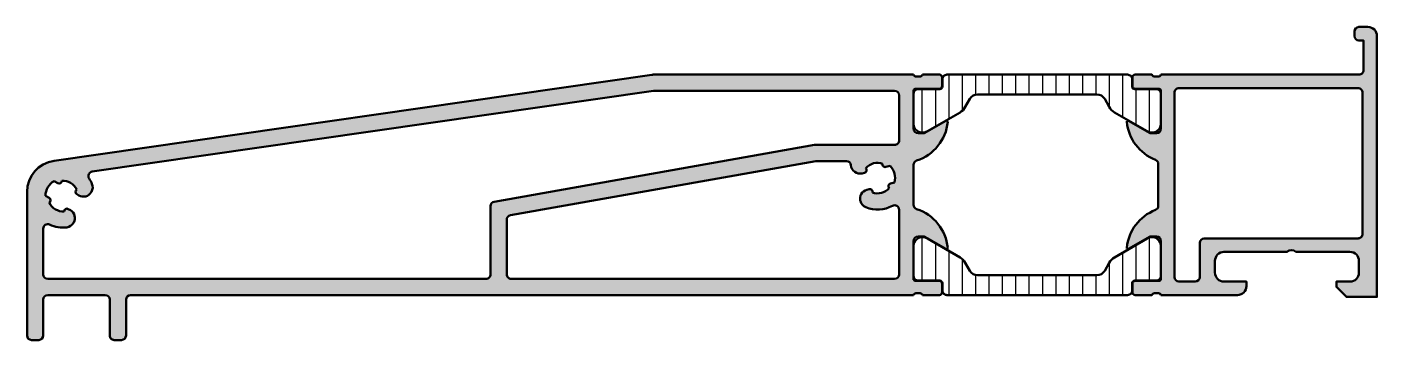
# Model space of a CAD drawing. Extents: x -150 to 0, y -30 to 5.
import ezdxf

# ---------------------------------------------------------------- set-up
doc = ezdxf.new("R2010")
doc.units = 0
for name, color, linetype, lineweight in [('0S-Alu contour', 7, 'Continuous', 50), ('0S-Alu hatch', 252, 'Continuous', 25), ('0S-Plastic contour', 254, 'Continuous', 50), ('0S-Plastic hatch', 253, 'Continuous', 25)]:
    doc.layers.add(name, color=color, linetype=linetype, lineweight=lineweight)
pattern_1 = [(90, (0, 0), (-1.4859, 0), [])]

# ---------------------------------------------------------------- blocks, each defined once
blk = doc.blocks.new('461240__6BEDEA1A_51B6_40EF_BDD7_EE88E86BAAE8_')
at = {"layer": '0S-Alu hatch'}
h = blk.add_hatch(color=256, dxfattribs=at)
edge = h.paths.add_edge_path()
edge.add_line((-146.9984577420359, -9.568123279429434), (-80.57083831437171, -0.0101924265281213))
edge.add_ellipse((-80.42842010236294, -0.9999990000004999), major_axis=(-1.000000000000454, 0), ratio=1, start_angle=269.9999999999072, end_angle=278.1878020118117, ccw=False)
edge.add_line((-80.42842010236132, 9.999999543e-07), (-51.49999400000001, 9.999999477e-07))
edge.add_arc((-51.23245075458815, 0.0788680223173302), 0.2789254297741962, 196.4245856319568, 271.1624791642846)
edge.add_line((-51.22679199999993, -0.2000000000000921), (-50.77319800000008, -0.2000000000000952))
edge.add_arc((-50.76753734052301, 0.0788680956431449), 0.2789255417372218, 268.8371299271109, 343.575405444643)
edge.add_line((-50.499994, 9.999999462e-07), (-48.6199829999914, 9.999999477e-07))
edge.add_ellipse((-48.6199829999914, -0.2999990000000068), major_axis=(-0.2999999999999545, 0), ratio=1, start_angle=180, end_angle=270, ccw=False)
edge.add_line((-48.31998299999145, -0.2999990000000068), (-48.31998299999145, -1.279973319042763))
edge.add_ellipse((-48.61998299999145, -1.279973319042824), major_axis=(-0.3000000000000043, 0), ratio=1, start_angle=90, end_angle=180, ccw=False)
edge.add_line((-48.61998299999145, -1.579973319042828), (-51.29999367278378, -1.579973319042832))
edge.add_arc((-51.29999367278376, -1.779973319042774), 0.1999999999999424, 90.00000000000612, 180.0001041778787)
edge.add_line((-51.49999367278336, -1.77997368267996), (-51.49999399999978, -5.999999000000055))
edge.add_arc((-50.99999399999992, -5.999999000000197), 0.4999999999998579, 180, 270)
edge.add_line((-50.99999399999992, -6.499999000000055), (-50.29999399999973, -6.499999000000055))
edge.add_line((-50.29999399999973, -6.499999000000055), (-47.9071736769722, -5.118503542377705))
edge.add_ellipse((-47.83811378464803, -5.23811878464836), major_axis=(-0.1381197846482983, 0), ratio=1, start_angle=172.2975625058981, end_angle=300.0000000000063, ccw=False)
edge.add_ellipse((-52.67946501945315, -4.790500396664466), major_axis=(-5.000000000001061, 0), ratio=1, start_angle=107.77972542672089, end_angle=174.6507719903816, ccw=False)
edge.add_arc((-50.99999400000051, -10.02780667898388), 0.4999999999992827, 107.7797254267082, 180)
edge.add_line((-51.49999399999979, -10.02780667898388), (-51.49999399999979, -14.47219132101594))
edge.add_arc((-50.99999400000175, -14.47219132101333), 0.4999999999980389, 180, 252.2202745735873)
edge.add_ellipse((-52.67946501945445, -19.70949760333251), major_axis=(-5.000000000002089, 0), ratio=1, start_angle=185.3492280095866, end_angle=252.2202745732481, ccw=False)
edge.add_ellipse((-47.83811378464815, -19.26187921535126), major_axis=(-0.1381197846483917, 0), ratio=1, start_angle=59.99999999996089, end_angle=187.7024374940804, ccw=False)
edge.add_line((-47.90717367697243, -19.38149445762195), (-50.29999399999951, -17.9999989999996))
edge.add_line((-50.29999399999951, -17.9999989999996), (-50.99999400000024, -17.99999899999983))
edge.add_arc((-50.99999400000019, -18.49999899999943), 0.4999999999996021, 90.00000000000651, 180)
edge.add_line((-51.49999399999979, -18.49999899999943), (-51.49999367278337, -22.72002431731966))
edge.add_arc((-51.29999367278376, -22.72002468095688), 0.1999999999999426, 179.9998958221212, 270)
edge.add_line((-51.29999367278376, -22.92002468095683), (-48.6199829999914, -22.92002468095683))
edge.add_ellipse((-48.6199829999914, -23.22002468095678), major_axis=(-0.299999999999951, 0), ratio=1, start_angle=180, end_angle=270.00000000000136, ccw=False)
edge.add_line((-48.31998299999145, -23.22002468095678), (-48.31998299999145, -24.19999899999954))
edge.add_ellipse((-48.61998299999147, -24.1999989999996), major_axis=(-0.3000000000000114, 0), ratio=1, start_angle=90, end_angle=180, ccw=False)
edge.add_line((-48.61998299999147, -24.49999899999961), (-50.49999400000001, -24.49999899999961))
edge.add_arc((-50.76753734052302, -24.5788660956428), 0.2789255417372205, 16.42459455535674, 91.16287007288908)
edge.add_line((-50.77319800000009, -24.29999799999956), (-51.22679199999993, -24.29999799999956))
edge.add_arc((-51.23245075458812, -24.57886602231725), 0.2789254297744579, 88.83752083572382, 163.5754143680521)
edge.add_line((-51.49999400000024, -24.49999899999983), (-138.4999939999998, -24.49999899999981))
edge.add_arc((-138.4999939999998, -24.99999899999981), 0.5, 90, 180)
edge.add_line((-138.9999939999998, -24.99999899999981), (-138.9999939999998, -28.99999899999981))
edge.add_ellipse((-139.4999939999998, -28.99999899999981), major_axis=(-0.5, 0), ratio=1, start_angle=90, end_angle=180, ccw=False)
edge.add_line((-139.4999939999998, -29.49999899999981), (-140.2999939999997, -29.49999899999981))
edge.add_ellipse((-140.2999939999998, -28.99999899999976), major_axis=(-0.500000000000057, 0), ratio=1, start_angle=0, end_angle=90.00000000000648, ccw=False)
edge.add_line((-140.7999939999998, -28.99999899999976), (-140.7999939999998, -24.99999899999981))
edge.add_arc((-141.2999939999998, -24.99999899999981), 0.5, 0, 90)
edge.add_line((-141.2999939999998, -24.49999899999981), (-147.6999939999998, -24.49999899999981))
edge.add_arc((-147.6999939999998, -24.99999899999981), 0.5, 90, 180)
edge.add_line((-148.1999939999998, -24.99999899999981), (-148.1999939999998, -28.99999899999981))
edge.add_ellipse((-148.6999939999998, -28.99999899999981), major_axis=(-0.5, 0), ratio=1, start_angle=90, end_angle=180, ccw=False)
edge.add_line((-148.6999939999998, -29.49999899999981), (-149.4999939999998, -29.49999899999981))
edge.add_ellipse((-149.4999939999998, -28.99999899999982), major_axis=(-0.4999999999999929, 0), ratio=1, start_angle=0, end_angle=90, ccw=False)
edge.add_line((-149.9999939999998, -28.99999899999982), (-149.9999939999998, -13.0324462865805))
edge.add_ellipse((-146.4999939999997, -13.03244628658042), major_axis=(-3.500000000000056, 0), ratio=1, start_angle=278.1878020119058, end_angle=360, ccw=False)
edge = h.paths.add_edge_path()
edge.add_ellipse((-97.99999399999994, -14.61874573914555), major_axis=(-0.500000000000071, 0), ratio=1, start_angle=280.0802793846718, end_angle=360, ccw=False)
edge.add_line((-98.0875079299442, -14.12646399860891), (-62.4999940000007, -7.799998999999892))
edge.add_line((-62.4999940000007, -7.799998999999892), (-53.5999939999997, -7.799998999999669))
edge.add_arc((-53.59999399999965, -7.299998999999939), 0.49999999999973, 269.9999999999951, 360)
edge.add_line((-53.09999399999992, -7.299998999999939), (-53.09999399999991, -2.299998999999782))
edge.add_arc((-53.59999400000003, -2.299998999999669), 0.5000000000001137, 0, 90)
edge.add_line((-53.59999400000003, -1.799998999999555), (-80.3353740354321, -1.799999000000116))
edge.add_arc((-80.33537403543357, -2.299998999987565), 0.4999999999874483, 89.99999999983064, 98.18780201173448)
edge.add_line((-80.40658314143548, -1.805095713263928), (-142.7502828273975, -10.77541221484094))
edge.add_arc((-142.6790737213925, -11.27031550157693), 0.500000000000127, 98.1878020118907, 213.8776210251154)
edge.add_ellipse((-145.9999939999995, -13.49999899999909), major_axis=(-3.499999999999822, 0), ratio=1, start_angle=203.1301023541496, end_angle=213.8776210251214, ccw=False)
edge.add_ellipse((-143.7009558943227, -12.51794819243068), major_axis=(-0.9999999999998745, 0), ratio=1, start_angle=150.0000000000071, end_angle=203.1301023541616, ccw=False)
edge.add_line((-142.8349304905383, -13.01794819243051), (-142.8599304905383, -13.06124946261972))
edge.add_ellipse((-143.7259558943229, -12.56124946262001), major_axis=(-0.9999999999999865, 0), ratio=1, start_angle=60.000000000018304, end_angle=150.0000000000187, ccw=False)
edge.add_line((-144.2259558943226, -13.42727486640459), (-144.4643338282196, -13.28964730210012))
edge.add_ellipse((-144.3143338282196, -13.02983968096483), major_axis=(-0.2999999999999582, 0), ratio=1, start_angle=-59.93779641126201, end_angle=60.0000000000004, ccw=False)
edge.add_arc((-145.9999939999994, -13.49999899999964), 1.699999999999977, 25.42291838805448, 94.57708161194707)
edge.add_ellipse((-146.4356541717792, -11.80509480957326), major_axis=(-0.2999999999999052, 0), ratio=1, start_angle=59.99999999998852, end_angle=179.9377964112508, ccw=False)
edge.add_line((-146.5856541717792, -12.06490243070847), (-146.9997821203747, -11.82580554810798))
edge.add_arc((-145.9999939999994, -13.49999899999962), 1.950000000000095, 120.8446345737161, 179.1553654262833)
edge.add_line((-147.9497821203747, -13.47125381529852), (-147.5356541717792, -13.71035069789926))
edge.add_ellipse((-147.6856541717792, -13.9701583190345), major_axis=(-0.2999999999998948, 0), ratio=1, start_angle=120.06220358873881, end_angle=239.99999999999972, ccw=False)
edge.add_arc((-145.9999939999997, -13.49999899999953), 1.699999999999792, 205.4229183880615, 274.5770816119533)
edge.add_ellipse((-145.5643338282197, -15.1949031904258), major_axis=(-0.2999999999999904, 0), ratio=1, start_angle=239.9999999999664, end_angle=359.937796411239, ccw=False)
edge.add_line((-145.4143338282196, -14.93509556929056), (-145.1759558943228, -15.0727231335948))
edge.add_ellipse((-145.6759558943228, -15.93874853737922), major_axis=(-0.999999999999985, 0), ratio=1, start_angle=149.9999999999995, end_angle=239.9999999999995, ccw=False)
edge.add_line((-144.8099304905383, -16.43874853737922), (-144.8349304905383, -16.48204980756831))
edge.add_ellipse((-145.7009558943227, -15.98204980756836), major_axis=(-0.9999999999999587, 0), ratio=1, start_angle=96.86989764584632, end_angle=150.000000000002, ccw=False)
edge.add_ellipse((-145.9999939999993, -13.49999899999965), major_axis=(-3.499999999999778, 0), ratio=1, start_angle=64.84933658744927, end_angle=96.86989764584371, ccw=False)
edge.add_arc((-147.6999939999996, -17.12077239804583), 0.5000000000002056, 64.84933658746662, 180)
edge.add_line((-148.1999939999998, -17.12077239804583), (-148.1999939999998, -22.19999899999974))
edge.add_arc((-147.6999939999997, -22.19999899999981), 0.5000000000001421, 180, 270)
edge.add_line((-147.6999939999997, -22.69999899999996), (-98.99999400000002, -22.69999899999975))
edge.add_arc((-98.99999399999984, -22.19999899999994), 0.4999999999998153, 269.9999999999789, 360)
edge.add_line((-98.49999400000002, -22.19999899999994), (-98.49999400000002, -14.61874573914547))
edge = h.paths.add_edge_path()
edge.add_line((-56.92888479473936, -10.89935676313308), (-57.19476083228096, -10.97059803267876))
edge.add_ellipse((-57.45357987738339, -10.00467220638968), major_axis=(-0.9999999999999856, 0), ratio=1, start_angle=3.6436707599423244, end_angle=104.99999999999471, ccw=False)
edge.add_arc((-58.9505477469182, -10.09999899999971), 0.499999999999864, 3.643670759979963, 90)
edge.add_line((-58.9505477469182, -9.599998999999846), (-62.34124364970807, -9.599998999999963))
edge.add_line((-62.34124364970807, -9.599998999999963), (-96.2875079299439, -15.63469569798251))
edge.add_arc((-96.19999399999942, -16.12697743851923), 0.5000000000001844, 100.0802793846959, 180)
edge.add_line((-96.6999939999996, -16.12697743851929), (-96.69999399999995, -22.19999899999971))
edge.add_arc((-96.1999939999999, -22.19999899999971), 0.5000000000000427, 180, 270.0000000000081)
edge.add_line((-96.19999399999983, -22.69999899999975), (-53.59999399999981, -22.69999899999988))
edge.add_arc((-53.59999399999981, -22.19999899999999), 0.4999999999998864, 270, 360)
edge.add_line((-53.09999399999992, -22.19999900000011), (-53.09999399999992, -15.01994218135943))
edge.add_arc((-53.59999399999992, -15.01994218135943), 0.4999999999999929, 0, 118.3593500281529)
edge.add_ellipse((-55.49999399999961, -11.49999899999995), major_axis=(-3.499999999999752, 0), ratio=1, start_angle=68.1301023541522, end_angle=118.35935002815481, ccw=False)
edge.add_ellipse((-56.43124464922841, -13.8200792202315), major_axis=(-1, 0), ratio=1, start_angle=15.000000000010289, end_angle=68.13010235416328, ccw=False)
edge.add_line((-57.39717047551743, -14.0788982653342), (-57.41011142777256, -14.03060197401981))
edge.add_ellipse((-56.4441856014834, -13.77178292891724), major_axis=(-1.000000000000099, 0), ratio=1, start_angle=-75.00000000000279, end_angle=15.000000000001307, ccw=False)
edge.add_line((-56.70300464658589, -12.80585710262807), (-56.43712860904452, -12.73461583308238))
edge.add_ellipse((-56.35948289551389, -13.02439358096906), major_axis=(-0.2999999999999275, 0), ratio=1, start_angle=165.0622035887148, end_angle=284.9999999999785, ccw=False)
edge.add_arc((-55.49999400000015, -11.49999900000003), 1.699999999999934, 250.4229183880606, 319.5770816119534)
edge.add_ellipse((-53.99345749172963, -12.39041898475358), major_axis=(-0.2999999999999044, 0), ratio=1, start_angle=-75.0000000000287, end_angle=44.93779641122882, ccw=False)
edge.add_line((-54.07110320526022, -12.10064123686692), (-53.60920349748198, -11.97687558318335))
edge.add_arc((-55.49999399999994, -11.49999899999988), 1.95000000000022, 345.84463457372, 404.1553654262814)
edge.add_line((-54.10095968317682, -10.14161651323405), (-54.56285939095505, -10.26538216691728))
edge.add_ellipse((-54.64050510448583, -9.97560441903059), major_axis=(-0.2999999999999731, 0), ratio=1, start_angle=-14.937796411261502, end_angle=105.00000000000571, ccw=False)
edge.add_arc((-55.49999399999974, -11.49999899999967), 1.69999999999991, 70.42291838805748, 139.5770816119503)
edge.add_ellipse((-57.00653050827014, -10.60957901524631), major_axis=(-0.30000000000005, 0), ratio=1, start_angle=105.00000000000179, end_angle=224.9377964112663, ccw=False)
at = {"layer": '0S-Alu contour', "color": 7}
for points in [[(-80.42842010236132, 9.999999543e-07), (-51.49999400000001, 9.999999477e-07)], [(-50.499994, 9.999999462e-07), (-48.6199829999914, 9.999999477e-07)], [(-146.9984577420359, -9.568123279429434), (-80.57083831437171, -0.0101924265281213)], [(-51.22679199999993, -0.2000000000000921), (-50.77319800000008, -0.2000000000000952)], [(-48.31998299999145, -0.2999990000000068), (-48.31998299999145, -1.279973319042763)], [(-80.40658314143548, -1.805095713263928), (-142.7502828273975, -10.77541221484094)], [(-53.59999400000003, -1.799998999999555), (-80.3353740354321, -1.799999000000116)], [(-53.09999399999992, -7.299998999999939), (-53.09999399999991, -2.299998999999782)], [(-51.49999367278336, -1.77997368267996), (-51.49999399999978, -5.999999000000055)], [(-48.61998299999145, -1.579973319042828), (-51.29999367278378, -1.579973319042832)], [(-50.99999399999992, -6.499999000000055), (-50.29999399999973, -6.499999000000055), (-47.9071736769722, -5.118503542377705)], [(-98.0875079299442, -14.12646399860891), (-62.4999940000007, -7.799998999999892), (-53.5999939999997, -7.799998999999669)], [(-58.9505477469182, -9.599998999999846), (-62.34124364970807, -9.599998999999963), (-96.2875079299439, -15.63469569798251)], [(-54.10095968317682, -10.14161651323405), (-54.56285939095505, -10.26538216691728)], [(-51.49999399999979, -10.02780667898388), (-51.49999399999979, -14.47219132101594)], [(-146.5856541717792, -12.06490243070847), (-146.9997821203747, -11.82580554810798)], [(-56.92888479473936, -10.89935676313308), (-57.19476083228096, -10.97059803267876)], [(-54.07110320526022, -12.10064123686692), (-53.60920349748198, -11.97687558318335)], [(-149.9999939999998, -28.99999899999982), (-149.9999939999998, -13.0324462865805)], [(-147.9497821203747, -13.47125381529852), (-147.5356541717792, -13.71035069789926)], [(-144.2259558943226, -13.42727486640459), (-144.4643338282196, -13.28964730210012)], [(-142.8349304905383, -13.01794819243051), (-142.8599304905383, -13.06124946261972)], [(-56.70300464658589, -12.80585710262807), (-56.43712860904452, -12.73461583308238)], [(-145.4143338282196, -14.93509556929056), (-145.1759558943228, -15.0727231335948)], [(-98.49999400000002, -22.19999899999994), (-98.49999400000002, -14.61874573914547)], [(-57.39717047551743, -14.0788982653342), (-57.41011142777256, -14.03060197401981)], [(-144.8099304905383, -16.43874853737922), (-144.8349304905383, -16.48204980756831)], [(-96.6999939999996, -16.12697743851929), (-96.69999399999995, -22.19999899999971)], [(-53.09999399999992, -22.19999900000011), (-53.09999399999992, -15.01994218135943)], [(-148.1999939999998, -17.12077239804583), (-148.1999939999998, -22.19999899999974)], [(-47.90717367697243, -19.38149445762195), (-50.29999399999951, -17.9999989999996), (-50.99999400000024, -17.99999899999983)], [(-51.49999399999979, -18.49999899999943), (-51.49999367278337, -22.72002431731966)], [(-147.6999939999997, -22.69999899999996), (-98.99999400000002, -22.69999899999975)], [(-96.19999399999983, -22.69999899999975), (-53.59999399999981, -22.69999899999988)], [(-51.29999367278376, -22.92002468095683), (-48.6199829999914, -22.92002468095683)], [(-48.31998299999145, -23.22002468095678), (-48.31998299999145, -24.19999899999954)], [(-148.1999939999998, -24.99999899999981), (-148.1999939999998, -28.99999899999981)], [(-141.2999939999998, -24.49999899999981), (-147.6999939999998, -24.49999899999981)], [(-140.7999939999998, -28.99999899999976), (-140.7999939999998, -24.99999899999981)], [(-138.9999939999998, -24.99999899999981), (-138.9999939999998, -28.99999899999981)], [(-51.49999400000024, -24.49999899999983), (-138.4999939999998, -24.49999899999981)], [(-50.77319800000009, -24.29999799999956), (-51.22679199999993, -24.29999799999956)], [(-48.61998299999147, -24.49999899999961), (-50.49999400000001, -24.49999899999961)], [(-148.6999939999998, -29.49999899999981), (-149.4999939999998, -29.49999899999981)], [(-139.4999939999998, -29.49999899999981), (-140.2999939999997, -29.49999899999981)]]:
    blk.add_lwpolyline(points, dxfattribs=at)
at = {"layer": '0S-Alu contour', "color": 7, "extrusion": (0, 0, -1)}
for centre, radius, start, end in [((80.42842010236294, -0.9999990000004999), 1.000000000000454, 81.8121979881883, 90.00000000009283), ((48.6199829999914, -0.2999990000000068), 0.2999999999999545, 90, 180), ((48.61998299999145, -1.279973319042824), 0.3000000000000043, 180, 270), ((52.67946501945315, -4.790500396664466), 5.000000000001061, 185.3492280096185, 252.2202745732791), ((47.83811378464803, -5.23811878464836), 0.1381197846482983, 59.9999999999937, 187.702437494102), ((146.4999939999997, -13.03244628658042), 3.500000000000056, 0, 81.8121979880942), ((57.45357987738339, -10.00467220638968), 0.9999999999999856, 255.0000000000053, 356.3563292400577), ((57.00653050827014, -10.60957901524631), 0.30000000000005, 135.0622035887337, 254.9999999999982), ((54.64050510448583, -9.97560441903059), 0.2999999999999731, 254.9999999999943, 14.93779641126146), ((146.4356541717792, -11.80509480957326), 0.2999999999999052, 180.0622035887492, 300.0000000000115), ((145.9999939999995, -13.49999899999909), 3.499999999999822, 146.1223789748786, 156.8698976458504), ((144.3143338282196, -13.02983968096483), 0.2999999999999582, 299.9999999999996, 59.93779641126207), ((143.7259558943229, -12.56124946262001), 0.9999999999999865, 209.9999999999813, 299.9999999999817), ((143.7009558943227, -12.51794819243068), 0.9999999999998745, 156.8698976458384, 209.999999999993), ((56.4441856014834, -13.77178292891724), 1.000000000000099, 344.9999999999987, 75.00000000000287), ((56.35948289551389, -13.02439358096906), 0.2999999999999275, 75.00000000002149, 194.9377964112853), ((53.99345749172963, -12.39041898475358), 0.2999999999999044, 315.0622035887712, 75.00000000002875), ((147.6856541717792, -13.9701583190345), 0.2999999999998948, 120.0000000000003, 239.9377964112612), ((145.5643338282197, -15.1949031904258), 0.2999999999999905, 0.0622035887609912, 120.0000000000336), ((97.99999399999994, -14.61874573914555), 0.500000000000071, 0, 79.9197206153282), ((56.43124464922841, -13.8200792202315), 1, 291.8698976458367, 344.9999999999897), ((55.49999399999961, -11.49999899999995), 3.499999999999752, 241.6406499718452, 291.8698976458478), ((52.67946501945445, -19.70949760333251), 5.00000000000209, 107.7797254267519, 174.6507719904134), ((145.7009558943227, -15.98204980756836), 0.9999999999999587, 209.9999999999981, 263.1301023541537), ((145.6759558943228, -15.93874853737922), 0.999999999999985, 120.0000000000005, 210.0000000000005), ((145.9999939999993, -13.49999899999965), 3.499999999999778, 263.1301023541563, 295.1506634125507), ((47.83811378464815, -19.26187921535126), 0.1381197846483917, 172.2975625059196, 300.0000000000391), ((48.6199829999914, -23.22002468095678), 0.299999999999951, 89.99999999999864, 180), ((48.61998299999147, -24.1999989999996), 0.3000000000000114, 180, 270), ((149.4999939999998, -28.99999899999982), 0.4999999999999929, 270, 0), ((148.6999939999998, -28.99999899999981), 0.5, 180, 270), ((140.2999939999998, -28.99999899999976), 0.500000000000057, 269.9999999999935, 0), ((139.4999939999998, -28.99999899999981), 0.5, 180, 270)]:
    blk.add_arc(centre, radius, start, end, dxfattribs=at)
at = {"layer": '0S-Alu contour', "color": 7}
for centre, radius, start, end in [((-51.23245075458815, 0.0788680223173302), 0.2789254297741962, 196.4245856319568, 271.1624791642846), ((-50.76753734052301, 0.0788680956431449), 0.2789255417372218, 268.8371299271109, 343.575405444643), ((-80.33537403543357, -2.299998999987565), 0.4999999999874483, 89.99999999983064, 98.18780201173448), ((-53.59999400000003, -2.299998999999669), 0.5000000000001137, 0, 90), ((-51.29999367278376, -1.779973319042774), 0.1999999999999424, 90.00000000000612, 180.0001041778787), ((-50.99999399999992, -5.999999000000197), 0.4999999999998579, 180, 270), ((-53.59999399999965, -7.299998999999939), 0.49999999999973, 269.9999999999951, 0), ((-58.9505477469182, -10.09999899999971), 0.499999999999864, 3.643670759979963, 90), ((-55.49999399999974, -11.49999899999967), 1.69999999999991, 70.42291838805748, 139.5770816119503), ((-55.49999399999994, -11.49999899999988), 1.95000000000022, 345.84463457372, 44.15536542628148), ((-50.99999400000051, -10.02780667898388), 0.4999999999992827, 107.7797254267082, 180), ((-145.9999939999994, -13.49999899999962), 1.950000000000095, 120.8446345737161, 179.1553654262833), ((-145.9999939999994, -13.49999899999964), 1.699999999999977, 25.42291838805448, 94.57708161194707), ((-142.6790737213925, -11.27031550157693), 0.500000000000127, 98.1878020118907, 213.8776210251154), ((-55.49999400000015, -11.49999900000003), 1.699999999999934, 250.4229183880606, 319.5770816119534), ((-145.9999939999997, -13.49999899999953), 1.699999999999792, 205.4229183880615, 274.5770816119533), ((-53.59999399999992, -15.01994218135943), 0.4999999999999929, 0, 118.3593500281529), ((-50.99999400000175, -14.47219132101333), 0.4999999999980389, 180, 252.2202745735873), ((-96.19999399999942, -16.12697743851923), 0.5000000000001844, 100.0802793846959, 180), ((-147.6999939999996, -17.12077239804583), 0.5000000000002056, 64.84933658746662, 180), ((-50.99999400000019, -18.49999899999943), 0.4999999999996021, 90.00000000000651, 180), ((-147.6999939999997, -22.19999899999981), 0.5000000000001421, 180, 270), ((-98.99999399999984, -22.19999899999994), 0.4999999999998153, 269.9999999999789, 0), ((-96.1999939999999, -22.19999899999971), 0.5000000000000427, 180, 270.0000000000081), ((-53.59999399999981, -22.19999899999999), 0.4999999999998864, 270, 0), ((-51.29999367278376, -22.72002468095688), 0.1999999999999426, 179.9998958221212, 270), ((-147.6999939999998, -24.99999899999981), 0.5, 90, 180), ((-141.2999939999998, -24.99999899999981), 0.5, 0, 90), ((-138.4999939999998, -24.99999899999981), 0.5, 90, 180), ((-51.23245075458812, -24.57886602231725), 0.2789254297744579, 88.83752083572382, 163.5754143680521), ((-50.76753734052302, -24.5788660956428), 0.2789255417372205, 16.42459455535674, 91.16287007288908)]:
    blk.add_arc(centre, radius, start, end, dxfattribs=at)
blk = doc.blocks.new('461230__0CF1FBD2_8970_4EC8_91E0_12FD822B05F5_')
at = {"layer": '0S-Alu hatch'}
h = blk.add_hatch(color=256, dxfattribs=at)
edge = h.paths.add_edge_path()
edge.add_line((-24.72679599999969, -0.2000000000001017), (-24.27320199999985, -0.2000000000000988))
edge.add_arc((-24.26754324541163, 0.0788680223173302), 0.2789254297742028, 268.8375208357162, 343.5754143680424)
edge.add_line((-23.99999999999977, 9.99999943e-07), (-2.000000000000216, 9.999998234e-07))
edge.add_arc((-2.000000000000046, 0.5000009999998803), 0.500000000000057, 269.9999999999804, 360)
edge.add_line((-1.499999999999989, 0.5000009999998803), (-1.499999999999989, 3.799999999999894))
edge.add_line((-1.499999999999989, 3.799999999999894), (-1.999999999999989, 3.800000000000007))
edge.add_ellipse((-1.999999999999896, 4.3000000000001), major_axis=(-0.5000000000000924, 0), ratio=1, start_angle=0, end_angle=89.99999999998943, ccw=False)
edge.add_line((-2.499999999999989, 4.3000000000001), (-2.499999999999761, 4.800000000000348))
edge.add_ellipse((-1.999999999999797, 4.800000000000043), major_axis=(-0.4999999999999645, 0), ratio=1, start_angle=270, end_angle=360, ccw=False)
edge.add_line((-1.999999999999797, 5.300000000000007), (-0.9999999999999893, 5.300000000000007))
edge.add_ellipse((-0.9999999999999609, 4.300000000000036), major_axis=(-0.9999999999999715, 0), ratio=1, start_angle=180, end_angle=270.00000000000165, ccw=False)
edge.add_line((1.07e-14, 4.300000000000036), (3.6e-15, -24.7))
edge.add_line((3.6e-15, -24.7), (-3.400000000000087, -24.7))
edge.add_line((-3.400000000000087, -24.7), (-4.499999999999996, -23.59999799999975))
edge.add_line((-4.499999999999996, -23.59999799999975), (-4.499999999999996, -22.99999899999973))
edge.add_line((-4.499999999999996, -22.99999899999973), (-2.999999999999996, -22.99999899999995))
edge.add_arc((-3.00000381018264, -21.99999518982293), 1.000003810184282, 270.0002183065529, 359.9998962814353)
edge.add_line((-1.999999999999996, -21.99999700006028), (-1.999999999999996, -20.699998))
edge.add_arc((-2.999999993763279, -20.69999999376515), 0.9999999937652706, 0.0001142335100467, 90)
edge.add_line((-2.999999993763279, -19.69999999999988), (-8.999999999999995, -19.69999999999988))
edge.add_arc((-9.499999999999995, -20.22499802960835), 0.7249985731660268, 46.39707363577112, 133.6029263642289)
edge.add_line((-9.999999999999995, -19.69999999999988), (-16.99999999999977, -19.69999999999999))
edge.add_arc((-16.99999923375944, -20.70000076624408), 1.000000766244378, 90.00004390230293, 179.9998415059423)
edge.add_line((-18, -20.69999799999881), (-17.999998, -21.99999899999995))
edge.add_arc((-16.99999701610407, -21.99999801610788), 1.000000983896414, 180.0000563749266, 269.9998290362243)
edge.add_line((-16.99999999998779, -22.99999899999983), (-14.49999999999977, -22.99999899999984))
edge.add_line((-14.49999999999977, -22.99999899999984), (-14.5, -23.49999899999995))
edge.add_ellipse((-15.50000078935419, -23.49999821065263), major_axis=(-1.000000789354505, 0), ratio=1, start_angle=90.00021711381561, end_angle=179.9999547741667, ccw=False)
edge.add_line((-15.49999700000026, -24.49999899999995), (-23.99999999999955, -24.49999899999995))
edge.add_arc((-24.26754324541133, -24.57886602231739), 0.2789254297741441, 16.42458563197215, 91.16247916429938)
edge.add_line((-24.27320199999963, -24.29999800000003), (-24.72679599999947, -24.29999800000002))
edge.add_arc((-24.73245665947661, -24.57886609564321), 0.2789255417371701, 88.83712992709613, 163.5754054446272)
edge.add_line((-24.99999999999955, -24.49999899999995), (-26.88001100000815, -24.49999899999995))
edge.add_ellipse((-26.88001100000815, -24.199999), major_axis=(-0.2999999999999545, 0), ratio=1, start_angle=0, end_angle=90, ccw=False)
edge.add_line((-27.18001100000811, -24.199999), (-27.18001100000811, -23.22002468095713))
edge.add_ellipse((-26.88001100000815, -23.22002468095714), major_axis=(-0.2999999999999616, 0), ratio=1, start_angle=270, end_angle=360, ccw=False)
edge.add_line((-26.88001100000815, -22.92002468095717), (-24.20000032721578, -22.92002468095717))
edge.add_arc((-24.20000032721581, -22.72002468095676), 0.2000000000004078, 270.0000000000092, 360.0001041778788)
edge.add_line((-24.00000032721573, -22.72002431731958), (-24, -18.49999899999961))
edge.add_arc((-24.49999999999972, -18.49999899999966), 0.4999999999997158, 0, 90)
edge.add_line((-24.49999999999972, -17.99999899999995), (-25.20000000000005, -17.99999899999972))
edge.add_line((-25.20000000000005, -17.99999899999972), (-27.59282032302758, -19.38149445762218))
edge.add_ellipse((-27.66188021535171, -19.26187921535145), major_axis=(-0.1381197846483434, 0), ratio=1, start_angle=-7.702437494115884, end_angle=119.9999999999767, ccw=False)
edge.add_ellipse((-22.82052898050194, -19.70949760333737), major_axis=(-5.00000000004574, 0), ratio=1, start_angle=291.09428950564075, end_angle=354.6507719904058, ccw=False)
edge.add_arc((-24.79999999995849, -14.57805584851068), 0.4999999999585448, 291.0942895057328, 360)
edge.add_line((-24.29999999999995, -14.57805584851068), (-24.29999999999995, -9.92194215148817))
edge.add_arc((-24.80000000000004, -9.921942151488397), 0.5000000000000853, 0, 68.90571049440909)
edge.add_ellipse((-22.82052898054779, -4.790500396664427), major_axis=(-5.000000000000115, 0), ratio=1, start_angle=5.349228009618798, end_angle=68.90571049437989, ccw=False)
edge.add_ellipse((-27.66188021535177, -5.23811878464852), major_axis=(-0.1381197846484559, 0), ratio=1, start_angle=-120.00000000008941, end_angle=7.702437493980597, ccw=False)
edge.add_line((-27.59282032302735, -5.118503542377829), (-25.20000000000004, -6.499999000000176))
edge.add_line((-25.20000000000004, -6.499999000000176), (-24.5, -6.499998999999949))
edge.add_arc((-24.50000000000003, -5.99999899999992), 0.5000000000000285, 270.0000000000033, 360)
edge.add_line((-24, -5.99999899999992), (-24.00000032721641, -1.779973682680012))
edge.add_arc((-24.20000032721603, -1.779973319042795), 0.1999999999999533, 359.9998958221212, 450)
edge.add_line((-24.20000032721603, -1.579973319042842), (-26.88001100000838, -1.579973319042839))
edge.add_ellipse((-26.88001100000837, -1.279973319042877), major_axis=(-0.2999999999999616, 0), ratio=1, start_angle=0, end_angle=89.99999999999869, ccw=False)
edge.add_line((-27.18001100000833, -1.279973319042877), (-27.18001100000833, -0.2999990000000103))
edge.add_ellipse((-26.88001100000838, -0.2999990000000103), major_axis=(-0.2999999999999545, 0), ratio=1, start_angle=270, end_angle=360, ccw=False)
edge.add_line((-26.88001100000838, 9.999999442e-07), (-24.99999999999977, 9.999999442e-07))
edge.add_arc((-24.73245665947676, 0.0788680956431449), 0.2789255417372283, 196.424594555357, 271.1628700728883)
edge = h.paths.add_edge_path()
edge.add_line((-1.599999999999905, -17.69999999999988), (-1.599999999999901, -1.999999000000176))
edge.add_arc((-2.100000000000072, -1.999999000000233), 0.5000000000001706, 0, 90.00000000000651)
edge.add_line((-2.100000000000129, -1.499999000000062), (-21.99999999999999, -1.499999000000176))
edge.add_arc((-22.00000000000005, -1.999999000000119), 0.4999999999999432, 89.99999999999349, 180)
edge.add_line((-22.5, -1.999999000000119), (-22.5, -22.49999899999984))
edge.add_arc((-22, -22.49999899999984), 0.5, 180, 270)
edge.add_line((-22, -22.99999899999984), (-20.19999900000039, -22.99999899999984))
edge.add_arc((-20.19999966527001, -22.49999833472999), 0.5000006652702944, 270.000076234182, 359.9999237699175)
edge.add_line((-19.69999900000016, -22.49999899996383), (-19.69999899999993, -18.69999999999988))
edge.add_ellipse((-19.19999899999982, -18.69999999999999), major_axis=(-0.5000000000001137, 0), ratio=1, start_angle=270, end_angle=360, ccw=False)
edge.add_line((-19.19999899999982, -18.19999999999988), (-2.099999999999905, -18.19999999999988))
edge.add_arc((-2.099999999999905, -17.69999999999988), 0.5, 269.9999999999999, 360)
at = {"layer": '0S-Alu contour', "color": 7}
for points in [[(-2.499999999999989, 4.3000000000001), (-2.499999999999761, 4.800000000000348)], [(-1.999999999999797, 5.300000000000007), (-0.9999999999999893, 5.300000000000007)], [(1.07e-14, 4.300000000000036), (3.6e-15, -24.7), (-3.400000000000087, -24.7), (-4.499999999999996, -23.59999799999975), (-4.499999999999996, -22.99999899999973), (-2.999999999999996, -22.99999899999995)], [(-1.499999999999989, 0.5000009999998803), (-1.499999999999989, 3.799999999999894), (-1.999999999999989, 3.800000000000007)], [(-26.88001100000838, 9.999999442e-07), (-24.99999999999977, 9.999999442e-07)], [(-23.99999999999977, 9.99999943e-07), (-2.000000000000216, 9.999998234e-07)], [(-27.18001100000833, -1.279973319042877), (-27.18001100000833, -0.2999990000000103)], [(-24.72679599999969, -0.2000000000001017), (-24.27320199999985, -0.2000000000000988)], [(-2.100000000000129, -1.499999000000062), (-21.99999999999999, -1.499999000000176)], [(-24.20000032721603, -1.579973319042842), (-26.88001100000838, -1.579973319042839)], [(-24, -5.99999899999992), (-24.00000032721641, -1.779973682680012)], [(-22.5, -1.999999000000119), (-22.5, -22.49999899999984)], [(-1.599999999999905, -17.69999999999988), (-1.599999999999901, -1.999999000000176)], [(-27.59282032302735, -5.118503542377829), (-25.20000000000004, -6.499999000000176), (-24.5, -6.499998999999949)], [(-24.29999999999995, -14.57805584851068), (-24.29999999999995, -9.92194215148817)], [(-24.49999999999972, -17.99999899999995), (-25.20000000000005, -17.99999899999972), (-27.59282032302758, -19.38149445762218)], [(-24.00000032721573, -22.72002431731958), (-24, -18.49999899999961)], [(-19.69999900000016, -22.49999899996383), (-19.69999899999993, -18.69999999999988)], [(-19.19999899999982, -18.19999999999988), (-2.099999999999905, -18.19999999999988)], [(-18, -20.69999799999881), (-17.999998, -21.99999899999995)], [(-9.999999999999995, -19.69999999999988), (-16.99999999999977, -19.69999999999999)], [(-2.999999993763279, -19.69999999999988), (-8.999999999999995, -19.69999999999988)], [(-1.999999999999996, -21.99999700006028), (-1.999999999999996, -20.699998)], [(-27.18001100000811, -24.199999), (-27.18001100000811, -23.22002468095713)], [(-26.88001100000815, -22.92002468095717), (-24.20000032721578, -22.92002468095717)], [(-22, -22.99999899999984), (-20.19999900000039, -22.99999899999984)], [(-16.99999999998779, -22.99999899999983), (-14.49999999999977, -22.99999899999984), (-14.5, -23.49999899999995)], [(-24.99999999999955, -24.49999899999995), (-26.88001100000815, -24.49999899999995)], [(-24.27320199999963, -24.29999800000003), (-24.72679599999947, -24.29999800000002)], [(-15.49999700000026, -24.49999899999995), (-23.99999999999955, -24.49999899999995)]]:
    blk.add_lwpolyline(points, dxfattribs=at)
at = {"layer": '0S-Alu contour', "color": 7, "extrusion": (0, 0, -1)}
for centre, radius, start, end in [((1.999999999999797, 4.800000000000043), 0.4999999999999645, 0, 90), ((0.9999999999999609, 4.300000000000036), 0.9999999999999715, 89.99999999999837, 180), ((1.999999999999896, 4.3000000000001), 0.5000000000000924, 270.0000000000106, 0), ((26.88001100000838, -0.2999990000000103), 0.2999999999999545, 0, 90), ((26.88001100000837, -1.279973319042877), 0.2999999999999616, 270.0000000000013, 0), ((27.66188021535177, -5.23811878464852), 0.1381197846484559, 352.2975625060194, 120.0000000000893), ((22.82052898054779, -4.790500396664427), 5.000000000000115, 291.0942895056201, 354.6507719903812), ((22.82052898050194, -19.70949760333737), 5.00000000004574, 5.349228009594201, 68.90571049435924), ((27.66188021535171, -19.26187921535145), 0.1381197846483434, 240.0000000000233, 7.702437494115924), ((19.19999899999982, -18.69999999999999), 0.5000000000001137, 0, 90), ((26.88001100000815, -23.22002468095714), 0.2999999999999616, 0, 90), ((15.50000078935419, -23.49999821065263), 1.000000789354505, 180.0000452258333, 269.9997828861844), ((26.88001100000815, -24.199999), 0.2999999999999545, 270, 0)]:
    blk.add_arc(centre, radius, start, end, dxfattribs=at)
at = {"layer": '0S-Alu contour', "color": 7}
for centre, radius, start, end in [((-24.73245665947676, 0.0788680956431449), 0.2789255417372283, 196.424594555357, 271.1628700728883), ((-24.26754324541163, 0.0788680223173302), 0.2789254297742028, 268.8375208357162, 343.5754143680424), ((-2.000000000000046, 0.5000009999998803), 0.500000000000057, 269.9999999999804, 0), ((-22.00000000000005, -1.999999000000119), 0.4999999999999432, 89.99999999999349, 180), ((-2.100000000000072, -1.999999000000233), 0.5000000000001706, 0, 90.00000000000651), ((-24.20000032721603, -1.779973319042795), 0.1999999999999533, 359.9998958221212, 90), ((-24.50000000000003, -5.99999899999992), 0.5000000000000285, 270.0000000000033, 0), ((-24.80000000000004, -9.921942151488397), 0.5000000000000853, 0, 68.90571049440909), ((-24.79999999995849, -14.57805584851068), 0.4999999999585448, 291.0942895057328, 0), ((-24.49999999999972, -18.49999899999966), 0.4999999999997158, 0, 90), ((-2.099999999999905, -17.69999999999988), 0.5, 269.9999999999999, 0), ((-9.499999999999995, -20.22499802960835), 0.7249985731660268, 46.39707363577112, 133.6029263642289), ((-16.99999923375944, -20.70000076624408), 1.000000766244378, 90.00004390230293, 179.9998415059423), ((-2.999999993763279, -20.69999999376515), 0.9999999937652706, 0.0001142335100467, 90), ((-22, -22.49999899999984), 0.5, 180, 270), ((-20.19999966527001, -22.49999833472999), 0.5000006652702944, 270.000076234182, 359.9999237699175), ((-16.99999701610407, -21.99999801610788), 1.000000983896414, 180.0000563749266, 269.9998290362243), ((-3.00000381018264, -21.99999518982293), 1.000003810184282, 270.0002183065529, 359.9998962814353), ((-24.20000032721581, -22.72002468095676), 0.2000000000004078, 270.0000000000092, 0.0001041778787352), ((-24.73245665947661, -24.57886609564321), 0.2789255417371701, 88.83712992709613, 163.5754054446272), ((-24.26754324541133, -24.57886602231739), 0.2789254297741441, 16.42458563197215, 91.16247916429938)]:
    blk.add_arc(centre, radius, start, end, dxfattribs=at)
blk = doc.blocks.new('224079__FCDAE9AC_6196_4287_85E2_B7E671471436___57FA7A17_5CC9_42E2_A9A4_69E202FDC7FE_')
at = {"layer": '0S-Plastic hatch'}
h = blk.add_hatch(dxfattribs=at)
h.set_pattern_fill('ANSI31', color=256, scale=0.4680000000000001, angle=45, style=0)
h.set_pattern_definition(pattern_1)
edge = h.paths.add_edge_path()
edge.add_line((-27.20999700000001, -1.310330333333382), (-27.20999700000001, -0.4999990000000559))
edge.add_arc((-27.70999432109799, -0.4999963210908618), 0.499997321105152, 359.9996930176151, 450.0003069820265)
edge.add_line((-27.70999700000719, 1.0000071135e-06), (-47.789997, 9.999999406e-07))
edge.add_arc((-47.7899996789092, -0.4999963210908654), 0.4999973210979826, 89.99969301797381, 180.0003069823849)
edge.add_line((-48.289997, -0.4999990000031934), (-48.289997, -1.310330333333393))
edge.add_ellipse((-48.58999700000001, -1.310330333333393), major_axis=(-0.3000000000000043, 0), ratio=1, start_angle=90, end_angle=180, ccw=False)
edge.add_line((-48.58999700000001, -1.610330333333397), (-50.98999538293631, -1.609998382936371))
edge.add_arc((-50.98999802256139, -2.109994360374987), 0.4999959774455833, 89.9996975188133, 180.0003024817733)
edge.add_line((-51.48999400000001, -2.109997000005185), (-51.48999400000001, -5.586538498099532))
edge.add_arc((-50.50017592527716, -5.444227849108184), 0.9999960709244803, 188.1816080518994, 302.7270160998402)
edge.add_line((-49.95954100000001, -6.285480498099536), (-46.32783190740702, -4.188712563274535))
edge.add_arc((-47.07783183030568, -2.889674413083412), 1.49999999999999, 299.9999965993445, 332.0057453642434)
edge.add_line((-45.75333983291648, -3.59374894667482), (-45.251661, -2.700000000000059))
edge.add_ellipse((-44.38563420555513, -3.199998408698249), major_axis=(-1.000000408698506, 0), ratio=1, start_angle=270.0000455150245, end_angle=330.00011879919845, ccw=False)
edge.add_line((-44.38563499994249, -2.199998000000058), (-31.11435900000001, -2.199998000000057))
edge.add_ellipse((-31.11435979444488, -3.199998408698242), major_axis=(-1.0000004086985, 0), ratio=1, start_angle=209.9998812008011, end_angle=269.99995448168016, ccw=False)
edge.add_line((-30.24833300000001, -2.700000000000062), (-29.74665416708353, -3.593748946674846))
edge.add_arc((-28.42216216969438, -2.889674413083401), 1.499999999999972, 207.9942546357587, 240.0000034006569)
edge.add_line((-29.17216209259299, -4.188712563274529), (-25.54045300000001, -6.285480498099527))
edge.add_arc((-24.99981807472286, -5.444227849108184), 0.9999960709244718, 237.2729839001594, 351.8183919481005)
edge.add_line((-24.01000000000001, -5.586538498099534), (-24.01000000000001, -2.119997000000061))
edge.add_arc((-24.51499592464598, -2.114994360374989), 0.5050207028550988, 359.4324295556013, 449.4330345179731)
edge.add_line((-24.5099986170637, -1.60999838293637), (-26.909997, -1.61033033333339))
edge.add_ellipse((-26.909997, -1.310330333333382), major_axis=(-0.3000000000000078, 0), ratio=1, start_angle=0, end_angle=90, ccw=False)
at = {"layer": '0S-Plastic contour', "color": 7}
for points in [[(-27.70999700000719, 1.0000071135e-06), (-47.789997, 9.999999406e-07)], [(-48.289997, -0.4999990000031934), (-48.289997, -1.310330333333393)], [(-27.20999700000001, -1.310330333333382), (-27.20999700000001, -0.4999990000000559)], [(-51.48999400000001, -2.109997000005185), (-51.48999400000001, -5.586538498099532)], [(-48.58999700000001, -1.610330333333397), (-50.98999538293631, -1.609998382936371)], [(-45.75333983291648, -3.59374894667482), (-45.251661, -2.700000000000059)], [(-44.38563499994249, -2.199998000000058), (-31.11435900000001, -2.199998000000057)], [(-30.24833300000001, -2.700000000000062), (-29.74665416708353, -3.593748946674846)], [(-24.5099986170637, -1.60999838293637), (-26.909997, -1.61033033333339)], [(-24.01000000000001, -5.586538498099534), (-24.01000000000001, -2.119997000000061)], [(-49.95954100000001, -6.285480498099536), (-46.32783190740702, -4.188712563274535)], [(-29.17216209259299, -4.188712563274529), (-25.54045300000001, -6.285480498099527)]]:
    blk.add_lwpolyline(points, dxfattribs=at)
for centre, radius, start, end in [((-47.7899996789092, -0.4999963210908654), 0.4999973210979826, 89.99969301797381, 180.0003069823849), ((-27.70999432109799, -0.4999963210908618), 0.499997321105152, 359.9996930176151, 90.0003069820266), ((-50.98999802256139, -2.109994360374987), 0.4999959774455833, 89.9996975188133, 180.0003024817733), ((-24.51499592464598, -2.114994360374989), 0.5050207028550988, 359.4324295556013, 89.43303451797313), ((-47.07783183030568, -2.889674413083412), 1.49999999999999, 299.9999965993445, 332.0057453642434), ((-28.42216216969438, -2.889674413083401), 1.499999999999972, 207.9942546357587, 240.0000034006569), ((-50.50017592527716, -5.444227849108184), 0.9999960709244803, 188.1816080518994, 302.7270160998402), ((-24.99981807472286, -5.444227849108184), 0.9999960709244718, 237.2729839001594, 351.8183919481005)]:
    blk.add_arc(centre, radius, start, end, dxfattribs=at)
at = {"layer": '0S-Plastic contour', "color": 7, "extrusion": (0, 0, -1)}
for centre, radius, start, end in [((48.58999700000001, -1.310330333333393), 0.3000000000000043, 180, 270), ((26.909997, -1.310330333333382), 0.3000000000000078, 270, 0), ((44.38563420555513, -3.199998408698249), 1.000000408698506, 29.99988120080156, 89.9999544849755), ((31.11435979444488, -3.199998408698242), 1.0000004086985, 90.00004551831985, 150.0001187991989)]:
    blk.add_arc(centre, radius, start, end, dxfattribs=at)
blk = doc.blocks.new('224079__D061C980_886C_461D_9631_95A0A50F4932___0059E5C8_5BC8_4D91_8F91_563A18105FC1_')
at = {"layer": '0S-Plastic hatch'}
h = blk.add_hatch(dxfattribs=at)
h.set_pattern_fill('ANSI31', color=256, scale=0.4680000000000001, angle=45, style=0)
h.set_pattern_definition(pattern_1)
edge = h.paths.add_edge_path()
edge.add_line((-27.20999700000002, -23.18966766666628), (-27.20999700000002, -23.9999989999996))
edge.add_ellipse((-27.709994321098, -24.0000016789088), major_axis=(-0.4999973211051555, 0), ratio=1, start_angle=89.99969301797381, end_angle=180.000306982385, ccw=False)
edge.add_line((-27.7099970000072, -24.49999900000678), (-47.78999700000001, -24.4999989999996))
edge.add_ellipse((-47.78999967890921, -24.0000016789088), major_axis=(-0.4999973210979755, 0), ratio=1, start_angle=-0.00030698238492732344, end_angle=90.00030698202698, ccw=False)
edge.add_line((-48.28999700000001, -23.99999899999647), (-48.28999700000001, -23.18966766666627))
edge.add_arc((-48.58999700000001, -23.18966766666627), 0.3000000000000043, 0, 90)
edge.add_line((-48.58999700000001, -22.88966766666626), (-50.98999538293632, -22.88999961706329))
edge.add_ellipse((-50.9899980225614, -22.39000363962468), major_axis=(-0.4999959774455797, 0), ratio=1, start_angle=-0.0003024817733034979, end_angle=90.00030248118668, ccw=False)
edge.add_line((-51.48999400000001, -22.39000099999448), (-51.48999400000001, -18.91345950190013))
edge.add_ellipse((-50.50017592527716, -19.05577015089147), major_axis=(-0.9999960709244803, 0), ratio=1, start_angle=237.2729839001594, end_angle=351.8183919481006, ccw=False)
edge.add_line((-49.95954100000001, -18.21451750190012), (-46.32783190740703, -20.31128543672513))
edge.add_ellipse((-47.0778318303057, -21.61032358691625), major_axis=(-1.499999999999996, 0), ratio=1, start_angle=207.994254635757, end_angle=240.00000340065532, ccw=False)
edge.add_line((-45.7533398329165, -20.90624905332484), (-45.25166100000001, -21.7999979999996))
edge.add_arc((-44.38563420555514, -21.29999959130141), 1.000000408698506, 209.9998812008015, 269.9999544849756)
edge.add_line((-44.3856349999425, -22.2999999999996), (-31.11435900000002, -22.2999999999996))
edge.add_arc((-31.11435979444489, -21.29999959130142), 1.0000004086985, 270.0000455183198, 330.0001187991987)
edge.add_line((-30.24833300000003, -21.7999979999996), (-29.74665416708353, -20.90624905332481))
edge.add_ellipse((-28.42216216969441, -21.61032358691623), major_axis=(-1.499999999999932, 0), ratio=1, start_angle=299.99999659934286, end_angle=332.0057453642419, ccw=False)
edge.add_line((-29.172162092593, -20.31128543672513), (-25.54045300000002, -18.21451750190013))
edge.add_ellipse((-24.99981807472286, -19.05577015089148), major_axis=(-0.9999960709244748, 0), ratio=1, start_angle=188.1816080518999, end_angle=302.7270160998405, ccw=False)
edge.add_line((-24.01000000000002, -18.91345950190012), (-24.01000000000002, -22.3800009999996))
edge.add_ellipse((-24.51499592464598, -22.38500363962467), major_axis=(-0.5050207028550988, 0), ratio=1, start_angle=90.56696548202677, end_angle=180.5675704443988, ccw=False)
edge.add_line((-24.50999861706371, -22.88999961706329), (-26.90999700000001, -22.88966766666627))
edge.add_arc((-26.90999700000001, -23.18966766666628), 0.3000000000000114, 90.00000000000067, 180)
at = {"layer": '0S-Plastic contour', "color": 7}
for points in [[(-51.48999400000001, -22.39000099999448), (-51.48999400000001, -18.91345950190013)], [(-49.95954100000001, -18.21451750190012), (-46.32783190740703, -20.31128543672513)], [(-29.172162092593, -20.31128543672513), (-25.54045300000002, -18.21451750190013)], [(-24.01000000000002, -18.91345950190012), (-24.01000000000002, -22.3800009999996)], [(-45.7533398329165, -20.90624905332484), (-45.25166100000001, -21.7999979999996)], [(-30.24833300000003, -21.7999979999996), (-29.74665416708353, -20.90624905332481)], [(-44.3856349999425, -22.2999999999996), (-31.11435900000002, -22.2999999999996)], [(-48.58999700000001, -22.88966766666626), (-50.98999538293632, -22.88999961706329)], [(-48.28999700000001, -23.99999899999647), (-48.28999700000001, -23.18966766666627)], [(-27.20999700000002, -23.18966766666628), (-27.20999700000002, -23.9999989999996)], [(-24.50999861706371, -22.88999961706329), (-26.90999700000001, -22.88966766666627)], [(-27.7099970000072, -24.49999900000678), (-47.78999700000001, -24.4999989999996)]]:
    blk.add_lwpolyline(points, dxfattribs=at)
at = {"layer": '0S-Plastic contour', "color": 7, "extrusion": (0, 0, -1)}
for centre, radius, start, end in [((50.50017592527716, -19.05577015089147), 0.9999960709244803, 8.181608051899394, 122.7270160998406), ((24.99981807472286, -19.05577015089148), 0.9999960709244748, 57.27298390015947, 171.8183919481001), ((47.0778318303057, -21.61032358691625), 1.499999999999996, 119.9999965993447, 152.005745364243), ((28.42216216969441, -21.61032358691623), 1.499999999999932, 27.99425463575815, 60.00000340065716), ((50.9899980225614, -22.39000363962468), 0.4999959774455797, 269.9996975188133, 0.0003024817733149), ((24.51499592464598, -22.38500363962467), 0.5050207028550988, 179.4324295556012, 269.4330345179732), ((47.78999967890921, -24.0000016789088), 0.4999973210979755, 269.999693017973, 0.0003069823849455), ((27.709994321098, -24.0000016789088), 0.4999973211051555, 179.999693017615, 270.0003069820262)]:
    blk.add_arc(centre, radius, start, end, dxfattribs=at)
at = {"layer": '0S-Plastic contour', "color": 7}
for centre, radius, start, end in [((-44.38563420555514, -21.29999959130141), 1.000000408698506, 209.9998812008015, 269.9999544849756), ((-31.11435979444489, -21.29999959130142), 1.0000004086985, 270.0000455183198, 330.0001187991987), ((-48.58999700000001, -23.18966766666627), 0.3000000000000043, 0, 90), ((-26.90999700000001, -23.18966766666628), 0.3000000000000114, 90.00000000000067, 180)]:
    blk.add_arc(centre, radius, start, end, dxfattribs=at)
blk = doc.blocks.new('442010__D3792163_04C8_4678_917E_97E9C767D53A_')
at = {"layer": '0S-Alu contour', "color": 7}
for name in ['461230__0CF1FBD2_8970_4EC8_91E0_12FD822B05F5_', '461240__6BEDEA1A_51B6_40EF_BDD7_EE88E86BAAE8_']:
    blk.add_blockref(name, (0, 0), dxfattribs=at)
at = {"layer": '0S-Plastic contour', "color": 7}
for name in ['224079__FCDAE9AC_6196_4287_85E2_B7E671471436___57FA7A17_5CC9_42E2_A9A4_69E202FDC7FE_', '224079__D061C980_886C_461D_9631_95A0A50F4932___0059E5C8_5BC8_4D91_8F91_563A18105FC1_']:
    blk.add_blockref(name, (0, 0), dxfattribs=at)

msp = doc.modelspace()

# ---------------------------------------------------------------- block references
at = {"layer": '0S-Alu contour', "color": 7}
msp.add_blockref('442010__D3792163_04C8_4678_917E_97E9C767D53A_', (0, 0), dxfattribs=at)

doc.saveas('drawing.dxf')
